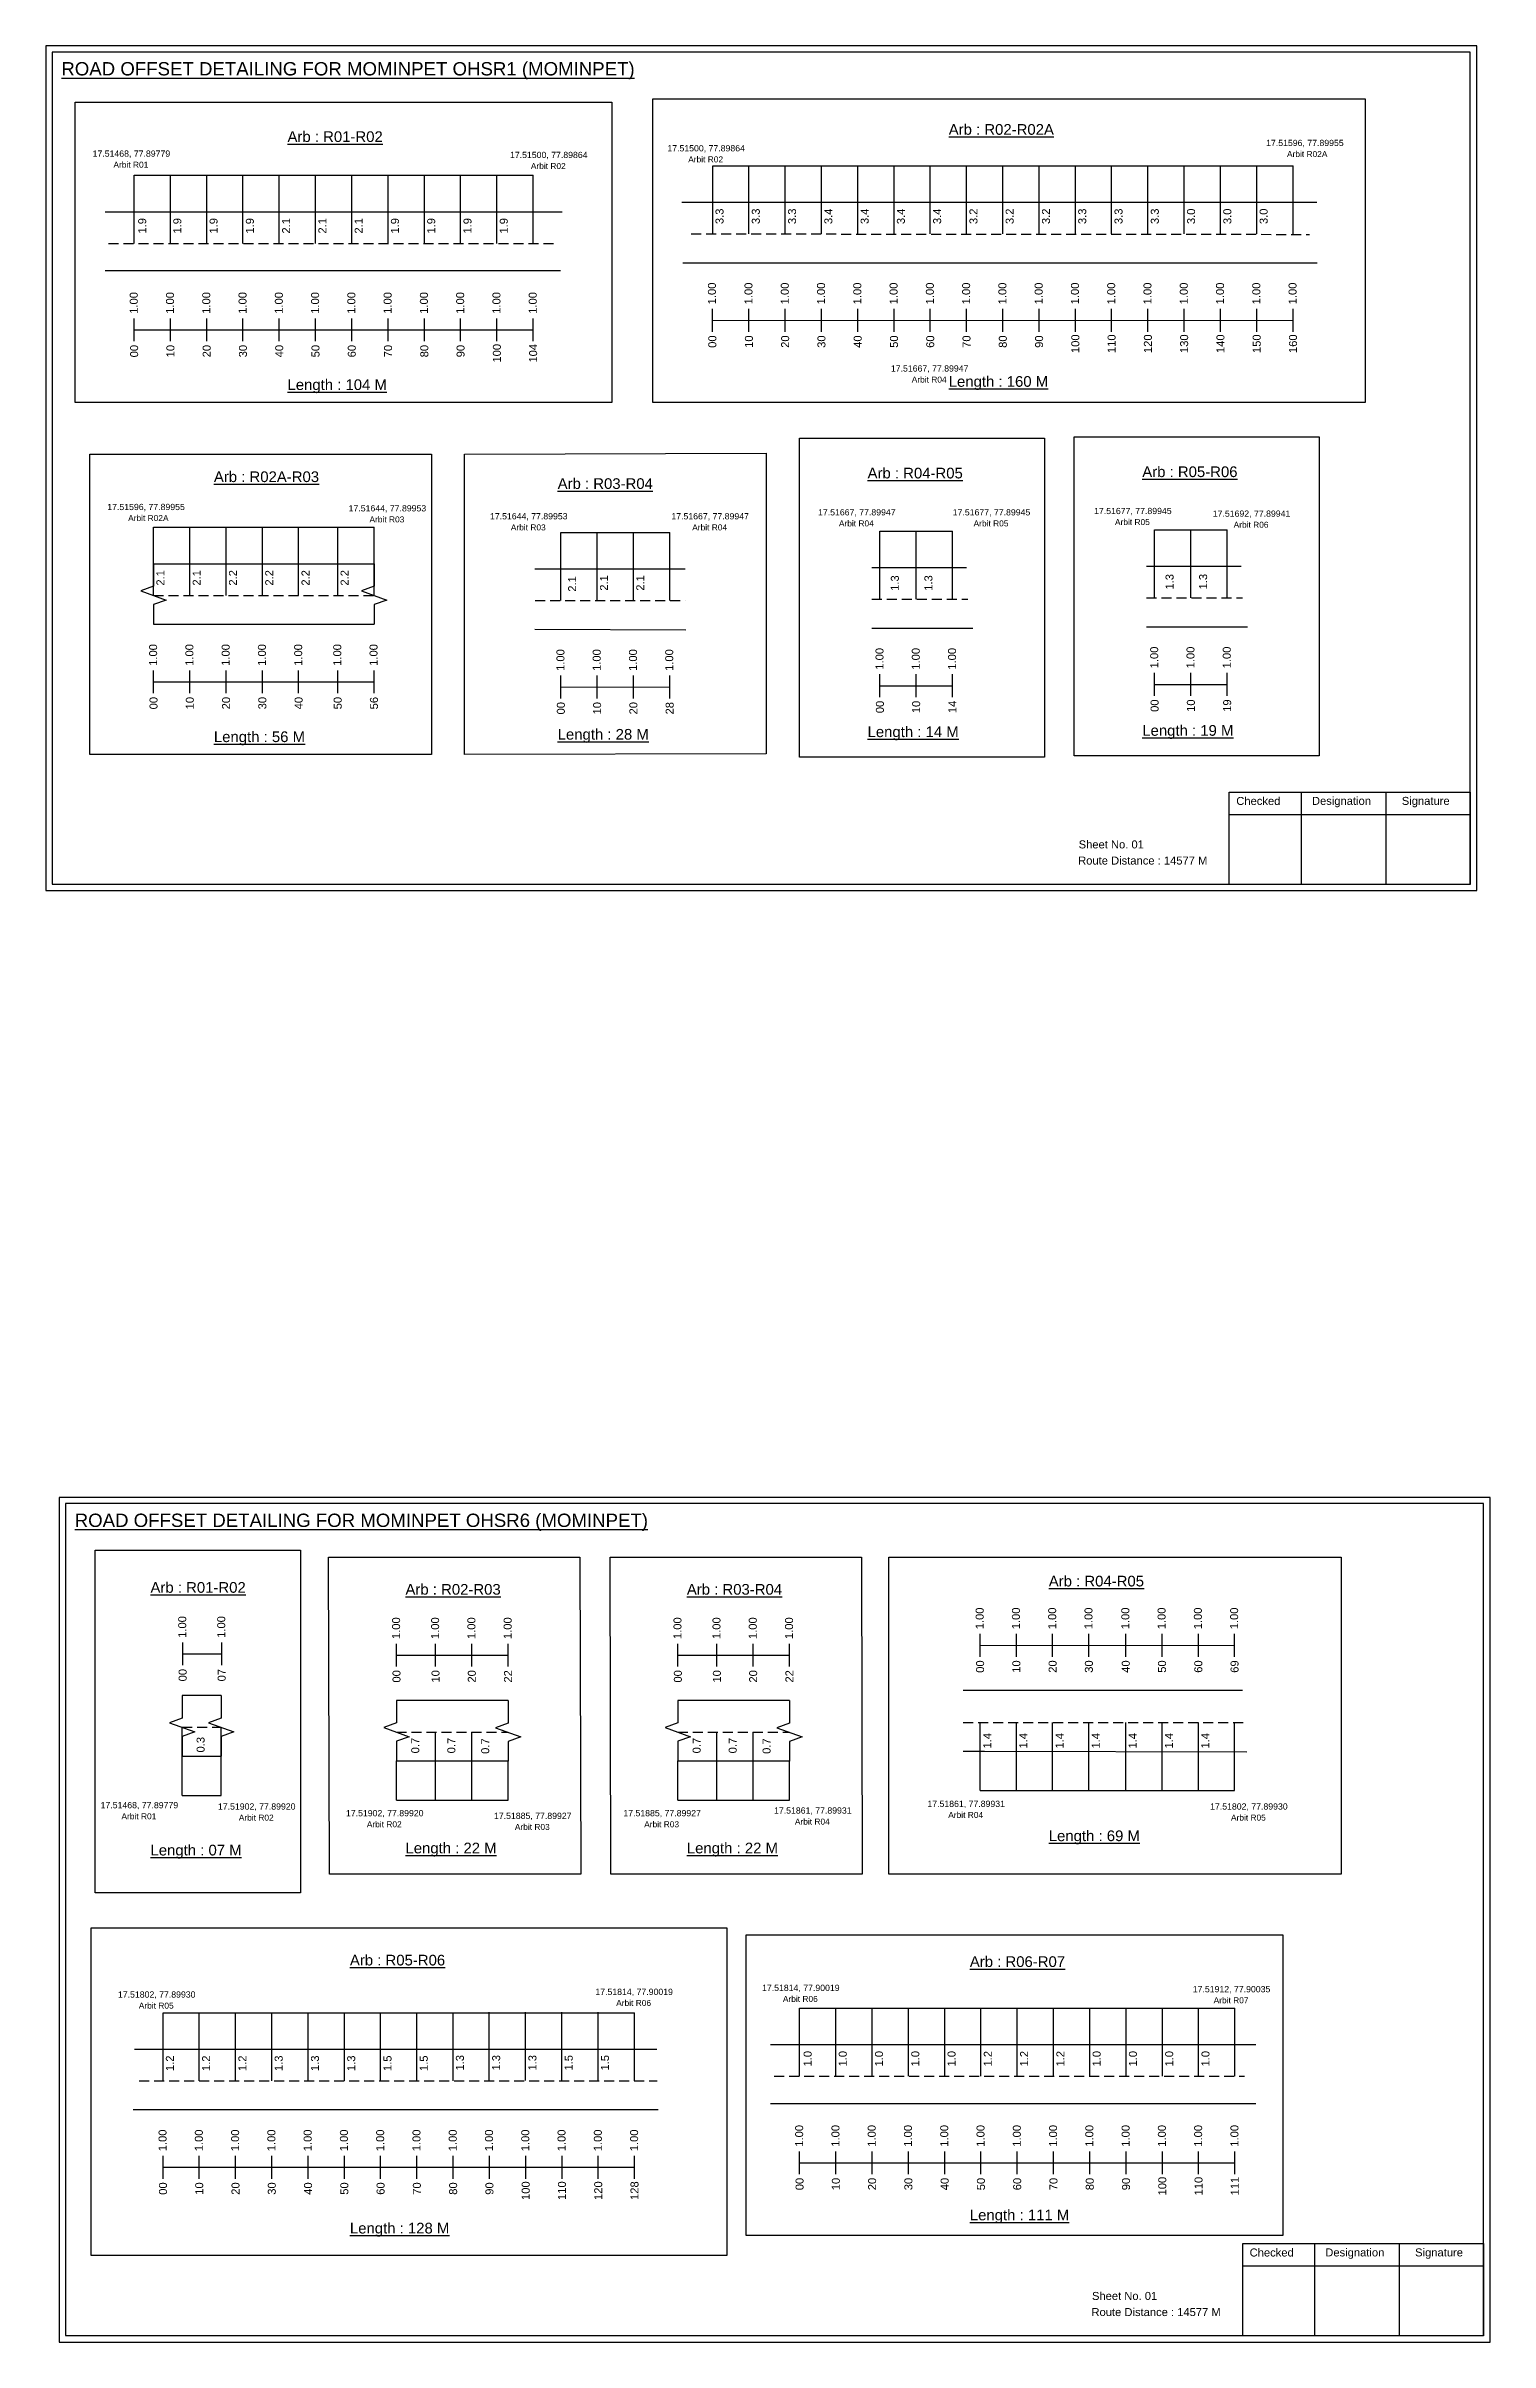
# Model space of a CAD drawing. Header units: inches. Extents: x 1446 to 12099, y 451 to 5049.
# Drawn here: x 3048 to 3590, y 1460 to 2321 of the extents above; entities that cross this region are included whole.
import ezdxf

# ---------------------------------------------------------------- set-up
doc = ezdxf.new("R2010")
doc.units = ezdxf.units.IN
doc.header["$MEASUREMENT"] = 0
doc.linetypes.add('DASHED2', pattern=[0.375, 0.25, -0.125])
for name, color, linetype in [('PDF_Geometry', 7, 'Continuous'), ('PDF_Text', 5, 'Continuous'), ('pipe', 5, 'Continuous')]:
    doc.layers.add(name, color=color, linetype=linetype)
doc.styles.add('PDF Arial', font='arial.ttf')
doc.styles.get("Standard").update_dxf_attribs({"font": 'arial.ttf'})

msp = doc.modelspace()

# ---------------------------------------------------------------- linework, layer by layer
at = {"color": 5}
for p, q in [((3298.49, 2275.76), (3516.09, 2275.76)), ((3081.59, 2272.2), (3231.19, 2272.2)), ((3088.86, 2140.2), (3171.52, 2140.2)), ((3241.58, 2138.29), (3282.38, 2138.29)), ((3361.21, 2138.76), (3388.41, 2138.76)), ((3464.21, 2139.26), (3491.41, 2139.26)), ((3099.59, 1664.7), (3114.22, 1664.7)), ((3179.96, 1662.89), (3221.79, 1662.89)), ((3285.46, 1662.89), (3327.29, 1662.89)), ((3398.77, 1666.56), (3494.19, 1666.56)), ((3331.09, 1584.91), (3494.29, 1584.91)), ((3092.4, 1583.21), (3269.2, 1583.21))]:
    msp.add_line(p, q, dxfattribs=at)
for p, q in [((3298.49, 2250.23), (3298.49, 2275.76)), ((3312.09, 2250.23), (3312.09, 2275.76)), ((3325.69, 2250.23), (3325.69, 2275.76)), ((3339.29, 2250.23), (3339.29, 2275.76)), ((3352.89, 2250.23), (3352.89, 2275.76)), ((3366.49, 2250.23), (3366.49, 2275.76)), ((3380.09, 2250.23), (3380.09, 2275.76)), ((3393.69, 2250.23), (3393.69, 2275.76)), ((3407.29, 2250.23), (3407.29, 2275.76)), ((3420.89, 2250.23), (3420.89, 2275.76)), ((3434.49, 2250.23), (3434.49, 2275.76)), ((3448.09, 2250.23), (3448.09, 2275.76)), ((3461.69, 2250.23), (3461.69, 2275.76)), ((3475.29, 2250.23), (3475.29, 2275.76)), ((3488.89, 2250.23), (3488.89, 2275.76)), ((3502.49, 2250.23), (3502.49, 2275.76)), ((3516.09, 2250.23), (3516.09, 2275.76)), ((3081.59, 2246.66), (3081.59, 2272.2)), ((3095.19, 2246.66), (3095.19, 2272.2)), ((3108.79, 2246.66), (3108.79, 2272.2)), ((3122.39, 2246.66), (3122.39, 2272.2)), ((3135.99, 2246.66), (3135.99, 2272.2)), ((3149.59, 2246.66), (3149.59, 2272.2)), ((3163.19, 2246.66), (3163.19, 2272.2)), ((3176.79, 2246.66), (3176.79, 2272.2)), ((3190.39, 2246.66), (3190.39, 2272.2)), ((3203.99, 2246.66), (3203.99, 2272.2)), ((3217.59, 2246.66), (3217.59, 2272.2)), ((3231.19, 2246.66), (3231.19, 2272.2)), ((3070.72, 2258.55), (3242.07, 2258.55)), ((3286.95, 2262.11), (3525.03, 2262.11)), ((3287.34, 2239.43), (3525.19, 2239.39)), ((3241.38, 2236.36), (3070.72, 2236.36)), ((3088.86, 2114.66), (3088.86, 2140.2)), ((3102.46, 2114.66), (3102.46, 2140.2)), ((3116.06, 2114.66), (3116.06, 2140.2)), ((3129.66, 2114.66), (3129.66, 2140.2)), ((3143.26, 2114.66), (3143.26, 2140.2)), ((3157.92, 2114.67), (3157.92, 2140.2)), ((3171.52, 2114.67), (3171.52, 2140.2)), ((3241.58, 2112.75), (3241.58, 2138.29)), ((3255.18, 2112.75), (3255.18, 2138.29)), ((3268.78, 2112.75), (3268.78, 2138.29)), ((3282.38, 2112.75), (3282.38, 2138.29)), ((3361.21, 2113.23), (3361.21, 2138.76)), ((3374.81, 2113.23), (3374.81, 2138.76)), ((3388.41, 2113.23), (3388.41, 2138.76)), ((3464.21, 2113.73), (3464.21, 2139.26)), ((3477.81, 2113.73), (3477.81, 2139.26)), ((3491.41, 2113.73), (3491.41, 2139.26)), ((3088.86, 2126.55), (3171.52, 2126.55)), ((3231.75, 2124.64), (3288.24, 2124.64)), ((3358.21, 2125.11), (3393.64, 2125.11)), ((3461.21, 2125.61), (3496.64, 2125.61)), ((3088.86, 2103.86), (3171.52, 2103.86)), ((3231.75, 2101.95), (3288.46, 2101.82)), ((3358.21, 2102.43), (3396.03, 2102.43)), ((3461.21, 2102.93), (3499.03, 2102.93)), ((3114.22, 1702.12), (3099.59, 1702.12)), ((3221.79, 1700.31), (3179.96, 1700.31)), ((3327.29, 1700.31), (3285.46, 1700.31)), ((3497.1, 1703.98), (3392.36, 1703.98)), ((3099.59, 1664.7), (3099.59, 1690.24)), ((3114.22, 1664.7), (3114.22, 1690.24)), ((3194.59, 1662.89), (3194.59, 1688.43)), ((3208.19, 1662.89), (3208.19, 1688.43)), ((3300.09, 1662.89), (3300.09, 1688.43)), ((3313.69, 1662.89), (3313.69, 1688.43)), ((3398.77, 1666.56), (3398.77, 1692.1)), ((3412.37, 1666.56), (3412.37, 1692.1)), ((3425.97, 1666.56), (3425.97, 1692.1)), ((3439.57, 1666.56), (3439.57, 1692.1)), ((3453.39, 1666.56), (3453.39, 1692.1)), ((3466.99, 1666.56), (3466.99, 1692.1)), ((3480.59, 1666.56), (3480.59, 1692.1)), ((3494.19, 1666.56), (3494.19, 1692.1)), ((3099.59, 1679.44), (3114.22, 1679.44)), ((3392.36, 1681.3), (3400.42, 1681.3)), ((3400.42, 1681.3), (3498.73, 1681.02)), ((3179.96, 1677.63), (3205.52, 1677.63)), ((3179.96, 1662.89), (3179.96, 1677.63)), ((3205.52, 1677.63), (3221.79, 1677.63)), ((3221.79, 1662.89), (3221.79, 1677.63)), ((3285.46, 1677.63), (3311.02, 1677.63)), ((3285.46, 1662.89), (3285.46, 1677.63)), ((3311.02, 1677.63), (3327.29, 1677.63)), ((3327.29, 1662.89), (3327.29, 1677.63)), ((3331.09, 1559.38), (3331.09, 1584.91)), ((3344.69, 1559.38), (3344.69, 1584.91)), ((3358.29, 1559.38), (3358.29, 1584.91)), ((3371.89, 1559.38), (3371.89, 1584.91)), ((3385.49, 1559.38), (3385.49, 1584.91)), ((3399.09, 1559.38), (3399.09, 1584.91)), ((3412.69, 1559.38), (3412.69, 1584.91)), ((3426.29, 1559.38), (3426.29, 1584.91)), ((3439.89, 1559.38), (3439.89, 1584.91)), ((3453.49, 1559.38), (3453.49, 1584.91)), ((3467.09, 1559.38), (3467.09, 1584.91)), ((3480.69, 1559.38), (3480.69, 1584.91)), ((3494.29, 1559.38), (3494.29, 1584.91)), ((3092.4, 1557.68), (3092.4, 1583.21)), ((3106, 1557.68), (3106, 1583.21)), ((3119.6, 1557.68), (3119.6, 1583.21)), ((3133.2, 1557.68), (3133.2, 1583.21)), ((3146.8, 1557.68), (3146.8, 1583.21)), ((3160.4, 1557.68), (3160.4, 1583.21)), ((3174, 1557.68), (3174, 1583.21)), ((3187.6, 1557.68), (3187.6, 1583.21)), ((3201.2, 1557.68), (3201.2, 1583.21)), ((3214.74, 1557.86), (3214.74, 1583.39)), ((3228.34, 1557.86), (3228.34, 1583.39)), ((3241.94, 1557.86), (3241.94, 1583.39)), ((3255.54, 1557.86), (3255.54, 1583.39)), ((3269.2, 1557.68), (3269.2, 1583.21)), ((3081.7, 1569.56), (3277.58, 1569.56)), ((3320.22, 1571.26), (3502.12, 1571.26)), ((3081.16, 1546.87), (3278, 1546.91)), ((3502.12, 1549.08), (3320.22, 1549.08))]:
    msp.add_line(p, q)
at = {"linetype": 'DASHED2', "ltscale": 15}
for p, q in [((3290.45, 2250.23), (3522.33, 2250.05)), ((3071.99, 2246.66), (3239.59, 2246.66)), ((3088.86, 2114.67), (3171.52, 2114.67)), ((3231.9, 2112.75), (3288.24, 2112.75)), ((3358.21, 2113.23), (3394.12, 2113.23)), ((3461.21, 2113.73), (3497.12, 2113.73)), ((3099.59, 1690.24), (3114.22, 1690.24)), ((3179.96, 1688.43), (3221.79, 1688.43)), ((3285.46, 1688.43), (3327.29, 1688.43)), ((3392.36, 1692.1), (3497.75, 1692.1)), ((3321.49, 1559.38), (3497.9, 1559.38)), ((3083.45, 1557.68), (3277.73, 1557.68))]:
    msp.add_line(p, q, dxfattribs=at)
at = {"color": 217, "true_color": 0x93278f}
for p, q in [((3298.39, 2213.53), (3298.39, 2222.08)), ((3312.09, 2213.53), (3312.09, 2222.08)), ((3325.69, 2213.53), (3325.69, 2222.08)), ((3339.29, 2213.53), (3339.29, 2222.08)), ((3352.89, 2213.53), (3352.89, 2222.08)), ((3366.49, 2213.53), (3366.49, 2222.08)), ((3380.09, 2213.53), (3380.09, 2222.08)), ((3393.69, 2213.53), (3393.69, 2222.08)), ((3407.29, 2213.53), (3407.29, 2222.08)), ((3420.89, 2213.53), (3420.89, 2222.08)), ((3434.49, 2213.53), (3434.49, 2222.08)), ((3448.09, 2213.53), (3448.09, 2222.08)), ((3461.69, 2213.53), (3461.69, 2222.08)), ((3475.29, 2213.53), (3475.29, 2222.08)), ((3488.89, 2213.53), (3488.89, 2222.08)), ((3502.49, 2213.53), (3502.49, 2222.08)), ((3516.09, 2213.53), (3516.09, 2222.08)), ((3081.59, 2209.96), (3081.59, 2218.52)), ((3081.59, 2214.23), (3231.19, 2214.26)), ((3095.19, 2209.96), (3095.19, 2218.52)), ((3108.79, 2209.96), (3108.79, 2218.52)), ((3122.39, 2209.96), (3122.39, 2218.52)), ((3135.99, 2209.96), (3135.99, 2218.52)), ((3149.59, 2209.96), (3149.59, 2218.52)), ((3163.19, 2209.96), (3163.19, 2218.52)), ((3176.79, 2209.96), (3176.79, 2218.52)), ((3190.39, 2209.96), (3190.39, 2218.52)), ((3203.99, 2209.96), (3203.99, 2218.52)), ((3217.59, 2209.96), (3217.59, 2218.52)), ((3231.19, 2209.96), (3231.19, 2218.52)), ((3298.49, 2217.8), (3516.09, 2217.84)), ((3088.86, 2077.96), (3088.86, 2086.52)), ((3102.46, 2077.96), (3102.46, 2086.52)), ((3116.06, 2077.96), (3116.06, 2086.52)), ((3129.66, 2077.96), (3129.66, 2086.52)), ((3143.26, 2077.96), (3143.26, 2086.52)), ((3157.92, 2077.97), (3157.92, 2086.52)), ((3171.52, 2077.97), (3171.52, 2086.52)), ((3241.58, 2076.05), (3241.58, 2084.61)), ((3255.18, 2076.05), (3255.18, 2084.61)), ((3268.78, 2076.05), (3268.78, 2084.61)), ((3282.38, 2076.05), (3282.38, 2084.61)), ((3361.21, 2076.53), (3361.21, 2085.09)), ((3374.81, 2076.53), (3374.81, 2085.09)), ((3388.41, 2076.53), (3388.41, 2085.09)), ((3464.21, 2077.03), (3464.21, 2085.59)), ((3477.81, 2077.03), (3477.81, 2085.59)), ((3491.41, 2077.03), (3491.41, 2085.59)), ((3088.86, 2082.23), (3171.52, 2082.24)), ((3241.58, 2080.32), (3282.38, 2080.33)), ((3361.21, 2080.8), (3388.41, 2080.8)), ((3464.21, 2081.3), (3491.41, 2081.3)), ((3099.79, 1713.48), (3099.79, 1722.04)), ((3114.42, 1713.48), (3114.42, 1722.04)), ((3398.77, 1716.71), (3398.77, 1725.26)), ((3412.37, 1716.71), (3412.37, 1725.26)), ((3425.97, 1716.71), (3425.97, 1725.26)), ((3439.57, 1716.71), (3439.57, 1725.26)), ((3453.39, 1716.71), (3453.39, 1725.26)), ((3466.99, 1716.71), (3466.99, 1725.26)), ((3480.59, 1716.71), (3480.59, 1725.26)), ((3494.19, 1716.71), (3494.19, 1725.26)), ((3099.79, 1717.76), (3114.42, 1717.77)), ((3179.96, 1713.04), (3179.96, 1721.59)), ((3179.96, 1717.32), (3221.79, 1717.32)), ((3194.59, 1713.04), (3194.59, 1721.59)), ((3208.19, 1713.04), (3208.19, 1721.59)), ((3221.79, 1713.04), (3221.79, 1721.59)), ((3285.46, 1713.04), (3285.46, 1721.59)), ((3285.46, 1717.32), (3327.29, 1717.32)), ((3300.09, 1713.04), (3300.09, 1721.59)), ((3313.69, 1713.04), (3313.69, 1721.59)), ((3327.29, 1713.04), (3327.29, 1721.59)), ((3398.77, 1720.97), (3494.19, 1721.04)), ((3092.4, 1520.98), (3092.4, 1529.53)), ((3092.4, 1525.25), (3269.2, 1525.31)), ((3106, 1520.98), (3106, 1529.53)), ((3119.6, 1520.98), (3119.6, 1529.53)), ((3133.2, 1520.98), (3133.2, 1529.53)), ((3146.8, 1520.98), (3146.8, 1529.53)), ((3160.4, 1520.98), (3160.4, 1529.53)), ((3174, 1520.98), (3174, 1529.53)), ((3187.6, 1520.98), (3187.6, 1529.53)), ((3201.2, 1520.98), (3201.2, 1529.53)), ((3214.8, 1520.98), (3214.8, 1529.53)), ((3228.4, 1520.98), (3228.4, 1529.53)), ((3242, 1520.98), (3242, 1529.53)), ((3255.6, 1520.98), (3255.6, 1529.53)), ((3269.2, 1520.98), (3269.2, 1529.53)), ((3331.09, 1522.68), (3331.09, 1531.24)), ((3331.09, 1526.95), (3494.29, 1526.98)), ((3344.69, 1522.68), (3344.69, 1531.24)), ((3358.29, 1522.68), (3358.29, 1531.24)), ((3371.89, 1522.68), (3371.89, 1531.24)), ((3385.49, 1522.68), (3385.49, 1531.24)), ((3399.09, 1522.68), (3399.09, 1531.24)), ((3412.69, 1522.68), (3412.69, 1531.24)), ((3426.29, 1522.68), (3426.29, 1531.24)), ((3439.89, 1522.68), (3439.89, 1531.24)), ((3453.49, 1522.68), (3453.49, 1531.24)), ((3467.09, 1522.68), (3467.09, 1531.24)), ((3480.69, 1522.68), (3480.69, 1531.24)), ((3494.29, 1522.68), (3494.29, 1531.24))]:
    msp.add_line(p, q, dxfattribs=at)
for points in [[(3059.5, 2299.68), (3260.74, 2299.68), (3260.74, 2187), (3059.5, 2187)], [(3276, 2300.92), (3543.12, 2300.92), (3543.12, 2187), (3276, 2187)], [(3331, 2173.61), (3422.94, 2173.61), (3422.94, 2054), (3331, 2054)], [(3434, 2174.11), (3525.94, 2174.11), (3525.94, 2054.5), (3434, 2054.5)], [(3065, 2167.68), (3193.1, 2167.68), (3193.1, 2055), (3065, 2055)], [(3205.5, 2167.68), (3318.5, 2167.97), (3318.5, 2055.29), (3205.5, 2055)], [(3067, 1756.67), (3143.93, 1756.67), (3143.93, 1628.22), (3067, 1628.22)], [(3154.5, 1754.04), (3248.74, 1754.04), (3249.03, 1635.22), (3154.78, 1635.22)], [(3260, 1754.04), (3354.24, 1754.04), (3354.53, 1635.22), (3260.28, 1635.22)], [(3364.5, 1754.04), (3534.11, 1754.04), (3534.11, 1635.22), (3364.5, 1635.22)], [(3311, 1612.4), (3512.24, 1612.4), (3512.24, 1499.72), (3311, 1499.72)]]:
    msp.add_lwpolyline(points, close=True)
at = {"linetype": 'Continuous'}
for points in [[(3088.86, 2126.55), (3088.86, 2118.11), (3084.12, 2116.39), (3093.61, 2112.94), (3088.86, 2111.21), (3088.86, 2103.86)], [(3171.52, 2126.55), (3171.52, 2118.11), (3166.77, 2116.39), (3176.26, 2112.94), (3171.52, 2111.21), (3171.52, 2103.86)], [(3099.59, 1702.12), (3099.59, 1693.69), (3094.85, 1691.96), (3104.33, 1688.51), (3099.59, 1686.79), (3099.59, 1679.44)], [(3114.22, 1702.12), (3114.22, 1693.69), (3109.48, 1691.96), (3118.96, 1688.51), (3114.22, 1686.79), (3114.22, 1679.44)], [(3179.96, 1700.31), (3179.96, 1691.88), (3175.22, 1690.16), (3184.71, 1686.7), (3179.96, 1684.98), (3179.96, 1677.63)], [(3221.79, 1700.24), (3221.79, 1691.81), (3217.05, 1690.08), (3226.53, 1686.63), (3221.79, 1684.9), (3221.79, 1677.55)], [(3285.46, 1700.31), (3285.46, 1691.88), (3280.72, 1690.16), (3290.21, 1686.7), (3285.46, 1684.98), (3285.46, 1677.63)], [(3327.29, 1700.24), (3327.29, 1691.81), (3322.55, 1690.08), (3332.03, 1686.63), (3327.29, 1684.9), (3327.29, 1677.55)]]:
    msp.add_lwpolyline(points, dxfattribs=at)
at = {"layer": 'PDF_Geometry'}
for points in [[(3048.5, 2320.71), (3048.5, 2004), (3584.97, 2004), (3584.97, 2320.71)], [(3050.83, 2318.38), (3050.83, 2006.42), (3582.55, 2006.42), (3582.55, 2318.38)], [(3053.5, 1776.43), (3053.5, 1459.72), (3589.97, 1459.72), (3589.97, 1776.43)], [(3055.83, 1774.1), (3055.83, 1462.14), (3587.55, 1462.14), (3587.55, 1774.1)]]:
    msp.add_lwpolyline(points, close=True, dxfattribs=at)
at = {"layer": 'PDF_Geometry', "color": 242, "true_color": 0xcc1f26}
for points in [[(3582.55, 2006.33), (3492.21, 2006.33), (3492.21, 2040.94), (3582.55, 2040.94)], [(3587.55, 1462.04), (3497.21, 1462.04), (3497.21, 1496.65), (3587.55, 1496.65)]]:
    msp.add_lwpolyline(points, close=True, dxfattribs=at)
for points in [[(3519.19, 2040.94), (3519.19, 2006.33)], [(3550.92, 2040.94), (3550.92, 2006.33)], [(3492.21, 2032.56), (3582.55, 2032.56)], [(3524.19, 1496.65), (3524.19, 1462.04)], [(3555.92, 1496.65), (3555.92, 1462.04)], [(3497.21, 1488.28), (3587.55, 1488.28)]]:
    msp.add_lwpolyline(points, dxfattribs=at)
at = {"layer": 'pipe', "color": 0}
msp.add_lwpolyline([(3065.5, 1615.07), (3303.82, 1615.07), (3303.82, 1492.22), (3065.5, 1492.22)], close=True, dxfattribs=at)

# ---------------------------------------------------------------- texts
at = {"color": 242, "true_color": 0xcd2027}
for s, height, p in [('%%UROAD OFFSET DETAILING FOR MOMINPET OHSR1 (MOMINPET)', 5, (3054.28, 2309.64)), ('%%UArb : R02-R02A', 4, (3387, 2287.4)), ('%%UArb : R01-R02', 4, (3139.08, 2284.69)), ('%%ULength : 104 M', 4, (3139.08, 2191.69)), ('%%ULength : 160 M', 4, (3387, 2192.9)), ('%%UArb : R02A-R03', 4, (3111.48, 2157.17)), ('%%UArb : R04-R05', 4, (3356.57, 2158.54)), ('%%UArb : R05-R06', 4, (3459.57, 2159.04)), ('%%UArb : R03-R04', 4, (3240.37, 2154.59)), ('%%ULength : 56 M', 4, (3111.48, 2059.67)), ('%%ULength : 28 M', 4, (3240.37, 2060.59)), ('%%ULength : 14 M', 4, (3356.57, 2061.54)), ('%%ULength : 19 M', 4, (3459.57, 2062.04)), ('%%UROAD OFFSET DETAILING FOR MOMINPET OHSR6 (MOMINPET)', 5, (3059.28, 1765.36)), ('%%UArb : R01-R02', 4, (3087.71, 1740.69)), ('%%UArb : R02-R03', 4, (3183.31, 1739.97)), ('%%UArb : R03-R04', 4, (3288.81, 1739.97)), ('%%UArb : R04-R05', 4, (3424.51, 1743.06)), ('%%ULength : 07 M', 4, (3087.71, 1642.19)), ('%%ULength : 22 M', 4, (3183.31, 1642.97)), ('%%ULength : 22 M', 4, (3288.81, 1642.97)), ('%%ULength : 69 M', 4, (3424.51, 1647.56)), ('%%UArb : R05-R06', 4, (3162.48, 1600.94)), ('%%UArb : R06-R07', 4, (3394.92, 1600.38)), ('%%ULength : 111 M', 4, (3394.92, 1505.38)), ('%%ULength : 128 M', 4, (3162.48, 1500.44))]:
    msp.add_text(s, height=height, dxfattribs=at).set_placement(p)
at = {"color": 5}
for s, height, p in [('17.51500, 77.89864', 2.34, (3281.5, 2281.16)), ('17.51596, 77.89955', 2.34, (3506, 2283.16)), ('17.51468, 77.89779', 2.34, (3066, 2279.16)), ('Arbit R01', 2.246, (3073.82, 2275.04)), ('17.51500, 77.89864', 2.34, (3222.5, 2278.66)), ('Arbit R02', 2.246, (3230.32, 2274.54)), ('Arbit R02', 2.246, (3289.32, 2277.04)), ('Arbit R02A', 2.246, (3513.82, 2279.04)), ('17.51667, 77.89947', 2.34, (3365.31, 2198.6)), ('Arbit R04', 2.246, (3373.13, 2194.48)), ('17.51596, 77.89955', 2.34, (3071.5, 2146.66)), ('Arbit R02A', 2.246, (3079.32, 2142.54)), ('17.51644, 77.89953', 2.34, (3162, 2146.16)), ('Arbit R03', 2.246, (3169.82, 2142.04)), ('17.51644, 77.89953', 2.34, (3215, 2143.17)), ('17.51667, 77.89947', 2.34, (3283, 2143.17)), ('17.51667, 77.89947', 2.34, (3338, 2144.66)), ('17.51677, 77.89945', 2.34, (3388.5, 2144.66)), ('17.51677, 77.89945', 2.34, (3441.5, 2145.16)), ('17.51692, 77.89941', 2.34, (3486, 2144.16)), ('Arbit R03', 2.246, (3222.82, 2139.04)), ('Arbit R04', 2.246, (3290.82, 2139.04)), ('Arbit R04', 2.246, (3345.82, 2140.54)), ('Arbit R05', 2.246, (3396.32, 2140.54)), ('Arbit R05', 2.246, (3449.32, 2141.04)), ('Arbit R06', 2.246, (3493.82, 2140.04)), ('17.51468, 77.89779', 2.34, (3069, 1659.88)), ('17.51902, 77.89920', 2.34, (3113, 1659.38)), ('17.51861, 77.89931', 2.34, (3379, 1660.38)), ('17.51802, 77.89930', 2.34, (3485, 1659.38)), ('Arbit R01', 2.246, (3076.82, 1655.76)), ('Arbit R02', 2.246, (3120.82, 1655.26)), ('17.51902, 77.89920', 2.34, (3161, 1656.88)), ('Arbit R02', 2.246, (3168.82, 1652.76)), ('17.51885, 77.89927', 2.34, (3216.5, 1655.88)), ('Arbit R03', 2.246, (3224.32, 1651.76)), ('17.51885, 77.89927', 2.34, (3265, 1656.88)), ('Arbit R03', 2.246, (3272.82, 1652.76)), ('17.51861, 77.89931', 2.34, (3321.5, 1657.88)), ('Arbit R04', 2.246, (3329.32, 1653.76)), ('Arbit R04', 2.246, (3386.82, 1656.26)), ('Arbit R05', 2.246, (3492.82, 1655.26)), ('17.51814, 77.90019', 2.34, (3317, 1591.38)), ('17.51912, 77.90035', 2.34, (3478.5, 1590.88)), ('17.51802, 77.89930', 2.34, (3075.5, 1588.88)), ('Arbit R05', 2.246, (3083.32, 1584.76)), ('17.51814, 77.90019', 2.34, (3254.5, 1589.88)), ('Arbit R06', 2.246, (3262.32, 1585.76)), ('Arbit R06', 2.246, (3324.82, 1587.26)), ('Arbit R07', 2.246, (3486.32, 1586.76))]:
    msp.add_text(s, height=height, dxfattribs=at).set_placement(p)
for s, p in [('1.9', (3086.1, 2250.34)), ('1.9', (3099.26, 2250.34)), ('1.9', (3112.86, 2250.34)), ('1.9', (3126.46, 2250.34)), ('2.1', (3140.06, 2250.34)), ('2.1', (3153.66, 2250.34)), ('2.1', (3167.26, 2250.34)), ('1.9', (3180.86, 2250.34)), ('1.9', (3194.46, 2250.34)), ('1.9', (3208.06, 2250.34)), ('1.9', (3221.66, 2250.34)), ('3.3', (3302.56, 2253.9)), ('3.3', (3316.16, 2253.9)), ('3.3', (3329.76, 2253.9)), ('3.4', (3343.36, 2253.9)), ('3.4', (3356.96, 2253.9)), ('3.4', (3370.56, 2253.9)), ('3.4', (3384.16, 2253.9)), ('3.2', (3397.76, 2253.9)), ('3.2', (3411.36, 2253.9)), ('3.2', (3424.96, 2253.9)), ('3.3', (3438.56, 2253.9)), ('3.3', (3452.16, 2253.9)), ('3.3', (3465.76, 2253.9)), ('3.0', (3479.36, 2253.9)), ('3.0', (3492.96, 2253.9)), ('3.0', (3506.56, 2253.9)), ('2.1', (3092.93, 2118.34)), ('2.1', (3106.53, 2118.34)), ('2.2', (3120.13, 2118.34)), ('2.2', (3133.73, 2118.34)), ('2.2', (3147.33, 2118.34)), ('2.2', (3161.99, 2118.34)), ('2.1', (3247.3, 2116.06)), ('2.1', (3259.25, 2116.43)), ('2.1', (3272.85, 2116.43)), ('1.3', (3368.29, 2116.37)), ('1.3', (3380.88, 2116.4)), ('1.3', (3471.29, 2116.87)), ('1.3', (3483.88, 2116.9)), ('1.4', (3402.95, 1682.29)), ('1.4', (3416.44, 1682.29)), ('1.4', (3430.04, 1682.29)), ('1.4', (3443.64, 1682.29)), ('1.4', (3457.46, 1682.29)), ('1.4', (3471.06, 1682.29)), ('1.4', (3484.66, 1682.29)), ('0.3', (3107.99, 1680.8)), ('0.7', (3188.48, 1680.47)), ('0.7', (3202, 1680.47)), ('0.7', (3214.71, 1680.27)), ('0.7', (3293.98, 1680.47)), ('0.7', (3307.5, 1680.47)), ('0.7', (3320.21, 1680.27)), ('1.3', (3205.21, 1561.53)), ('1.3', (3218.81, 1561.53)), ('1.3', (3232.41, 1561.53)), ('1.5', (3246.01, 1561.53)), ('1.5', (3259.61, 1561.53)), ('1.0', (3335.6, 1563.05)), ('1.0', (3348.76, 1563.05)), ('1.0', (3362.36, 1563.05)), ('1.0', (3375.96, 1563.05)), ('1.0', (3389.56, 1563.05)), ('1.2', (3403.16, 1563.05)), ('1.2', (3416.76, 1563.05)), ('1.2', (3430.36, 1563.05)), ('1.0', (3443.96, 1563.05)), ('1.0', (3457.56, 1563.05)), ('1.0', (3471.16, 1563.05)), ('1.0', (3484.76, 1563.05)), ('1.2', (3096.47, 1561.35)), ('1.2', (3110.07, 1561.35)), ('1.2', (3123.67, 1561.35)), ('1.3', (3137.27, 1561.35)), ('1.3', (3150.87, 1561.35)), ('1.3', (3164.47, 1561.35)), ('1.5', (3178.07, 1561.35)), ('1.5', (3191.67, 1561.35))]:
    msp.add_text(s, height=3, rotation=90).set_placement(p)
at = {"color": 217, "true_color": 0x93278f}
for s, p in [('1.00', (3299.71, 2223.82)), ('1.00', (3313.42, 2223.82)), ('1.00', (3327.02, 2223.82)), ('1.00', (3340.62, 2223.82)), ('1.00', (3354.22, 2223.82)), ('1.00', (3367.82, 2223.82)), ('1.00', (3381.42, 2223.82)), ('1.00', (3395.02, 2223.82)), ('1.00', (3408.62, 2223.82)), ('1.00', (3422.22, 2223.82)), ('1.00', (3435.82, 2223.82)), ('1.00', (3449.42, 2223.82)), ('1.00', (3463.02, 2223.82)), ('1.00', (3476.62, 2223.82)), ('1.00', (3490.22, 2223.82)), ('1.00', (3503.82, 2223.82)), ('1.00', (3517.42, 2223.82)), ('1.00', (3082.92, 2220.26)), ('1.00', (3096.52, 2220.26)), ('1.00', (3110.12, 2220.26)), ('1.00', (3123.72, 2220.26)), ('1.00', (3137.32, 2220.26)), ('1.00', (3150.92, 2220.26)), ('1.00', (3164.52, 2220.26)), ('1.00', (3178.12, 2220.26)), ('1.00', (3191.72, 2220.26)), ('1.00', (3205.32, 2220.26)), ('1.00', (3218.92, 2220.26)), ('1.00', (3232.52, 2220.26)), ('00', (3083.07, 2203.94)), ('10', (3096.67, 2203.94)), ('20', (3110.27, 2203.94)), ('30', (3123.87, 2203.94)), ('40', (3137.47, 2203.94)), ('50', (3151.07, 2203.94)), ('60', (3164.67, 2203.94)), ('70', (3178.27, 2203.94)), ('80', (3191.87, 2203.94)), ('90', (3205.47, 2203.94)), ('100', (3219.07, 2201.98)), ('104', (3232.67, 2201.98)), ('00', (3299.86, 2207.5)), ('10', (3313.57, 2207.5)), ('20', (3327.17, 2207.5)), ('30', (3340.77, 2207.5)), ('40', (3354.37, 2207.5)), ('50', (3367.97, 2207.5)), ('60', (3381.57, 2207.5)), ('70', (3395.17, 2207.5)), ('80', (3408.77, 2207.5)), ('90', (3422.37, 2207.5)), ('100', (3435.97, 2205.55)), ('110', (3449.57, 2205.55)), ('120', (3463.17, 2205.55)), ('130', (3476.77, 2205.55)), ('140', (3490.37, 2205.55)), ('150', (3503.97, 2205.55)), ('160', (3517.57, 2205.55)), ('1.00', (3090.19, 2088.26)), ('1.00', (3103.79, 2088.26)), ('1.00', (3117.39, 2088.26)), ('1.00', (3130.99, 2088.26)), ('1.00', (3144.59, 2088.26)), ('1.00', (3159.24, 2088.26)), ('1.00', (3172.84, 2088.26)), ('1.00', (3242.91, 2086.35)), ('1.00', (3256.51, 2086.35)), ('1.00', (3270.11, 2086.35)), ('1.00', (3283.71, 2086.35)), ('1.00', (3362.54, 2086.82)), ('1.00', (3376.14, 2086.82)), ('1.00', (3389.74, 2086.82)), ('1.00', (3465.54, 2087.32)), ('1.00', (3479.14, 2087.32)), ('1.00', (3492.74, 2087.32)), ('00', (3090.34, 2071.94)), ('10', (3103.94, 2071.94)), ('20', (3117.54, 2071.94)), ('30', (3131.14, 2071.94)), ('40', (3144.74, 2071.94)), ('50', (3159.39, 2071.94)), ('56', (3172.99, 2071.94)), ('00', (3362.69, 2070.5)), ('10', (3376.29, 2070.5)), ('14', (3389.89, 2070.5)), ('00', (3465.69, 2071)), ('10', (3479.29, 2071)), ('19', (3492.89, 2071)), ('00', (3243.06, 2070.03)), ('10', (3256.66, 2070.03)), ('20', (3270.26, 2070.03)), ('28', (3283.86, 2070.03)), ('1.00', (3101.11, 1723.78)), ('1.00', (3115.74, 1723.78)), ('1.00', (3181.29, 1723.33)), ('1.00', (3195.92, 1723.33)), ('1.00', (3209.52, 1723.33)), ('1.00', (3223.12, 1723.33)), ('1.00', (3286.79, 1723.33)), ('1.00', (3301.42, 1723.33)), ('1.00', (3315.02, 1723.33)), ('1.00', (3328.62, 1723.33)), ('1.00', (3400.1, 1727)), ('1.00', (3413.7, 1727)), ('1.00', (3427.3, 1727)), ('1.00', (3440.9, 1727)), ('1.00', (3454.71, 1727)), ('1.00', (3468.31, 1727)), ('1.00', (3481.91, 1727)), ('1.00', (3495.51, 1727)), ('00', (3400.25, 1710.68)), ('10', (3413.85, 1710.68)), ('20', (3427.45, 1710.68)), ('30', (3441.05, 1710.68)), ('40', (3454.87, 1710.68)), ('50', (3468.47, 1710.68)), ('60', (3482.07, 1710.68)), ('69', (3495.67, 1710.68)), ('00', (3101.26, 1707.46)), ('07', (3115.89, 1707.46)), ('00', (3181.44, 1707.01)), ('10', (3196.07, 1707.01)), ('20', (3209.67, 1707.01)), ('22', (3223.27, 1707.01)), ('00', (3286.94, 1707.01)), ('10', (3301.57, 1707.01)), ('20', (3315.17, 1707.01)), ('22', (3328.77, 1707.01)), ('1.00', (3093.73, 1531.27)), ('1.00', (3107.33, 1531.27)), ('1.00', (3120.93, 1531.27)), ('1.00', (3134.53, 1531.27)), ('1.00', (3148.13, 1531.27)), ('1.00', (3161.73, 1531.27)), ('1.00', (3175.33, 1531.27)), ('1.00', (3188.93, 1531.27)), ('1.00', (3202.53, 1531.27)), ('1.00', (3216.13, 1531.27)), ('1.00', (3229.73, 1531.27)), ('1.00', (3243.33, 1531.27)), ('1.00', (3256.93, 1531.27)), ('1.00', (3270.53, 1531.27)), ('1.00', (3332.42, 1532.97)), ('1.00', (3346.02, 1532.97)), ('1.00', (3359.62, 1532.97)), ('1.00', (3373.22, 1532.97)), ('1.00', (3386.82, 1532.97)), ('1.00', (3400.42, 1532.97)), ('1.00', (3414.02, 1532.97)), ('1.00', (3427.62, 1532.97)), ('1.00', (3441.22, 1532.97)), ('1.00', (3454.82, 1532.97)), ('1.00', (3468.42, 1532.97)), ('1.00', (3482.02, 1532.97)), ('1.00', (3495.62, 1532.98)), ('00', (3093.88, 1514.95)), ('10', (3107.48, 1514.95)), ('20', (3121.08, 1514.95)), ('30', (3134.68, 1514.95)), ('40', (3148.28, 1514.95)), ('50', (3161.88, 1514.95)), ('60', (3175.48, 1514.95)), ('70', (3189.08, 1514.95)), ('80', (3202.68, 1514.95)), ('90', (3216.28, 1514.95)), ('100', (3229.88, 1513)), ('110', (3243.48, 1513)), ('120', (3257.08, 1513)), ('128', (3270.68, 1513)), ('00', (3332.57, 1516.65)), ('10', (3346.17, 1516.65)), ('20', (3359.77, 1516.65)), ('30', (3373.37, 1516.65)), ('40', (3386.97, 1516.65)), ('50', (3400.57, 1516.65)), ('60', (3414.17, 1516.65)), ('70', (3427.77, 1516.65)), ('80', (3441.37, 1516.65)), ('90', (3454.97, 1516.65)), ('100', (3468.57, 1514.7)), ('110', (3482.17, 1514.7)), ('111', (3495.77, 1514.7))]:
    msp.add_text(s, height=3, rotation=90, dxfattribs=at).set_placement(p)
for s, p in [('Route Distance : 14577 M', (3435.52, 2013.75)), ('Sheet No. 01', (3435.71, 2019.8)), ('Route Distance : 14577 M', (3440.52, 1469.47)), ('Sheet No. 01', (3440.71, 1475.52))]:
    msp.add_text(s, height=3).set_placement(p)
at = {"layer": 'PDF_Text', "color": 7, "attachment_point": 7, "style": 'PDF Arial'}
for s, insert, char_height in [('Checked', (3494.82, 2036.05), 3.001), ('Designation', (3523.19, 2035.22), 3.0006), ('Signature', (3556.87, 2035.22), 3.001), ('Checked', (3499.82, 1491.76), 3.001), ('Designation', (3528.19, 1490.93), 3.0006), ('Signature', (3561.87, 1490.93), 3.001)]:
    msp.add_mtext(s, dxfattribs=dict(at, insert=insert, char_height=char_height))

doc.saveas('drawing.dxf')
